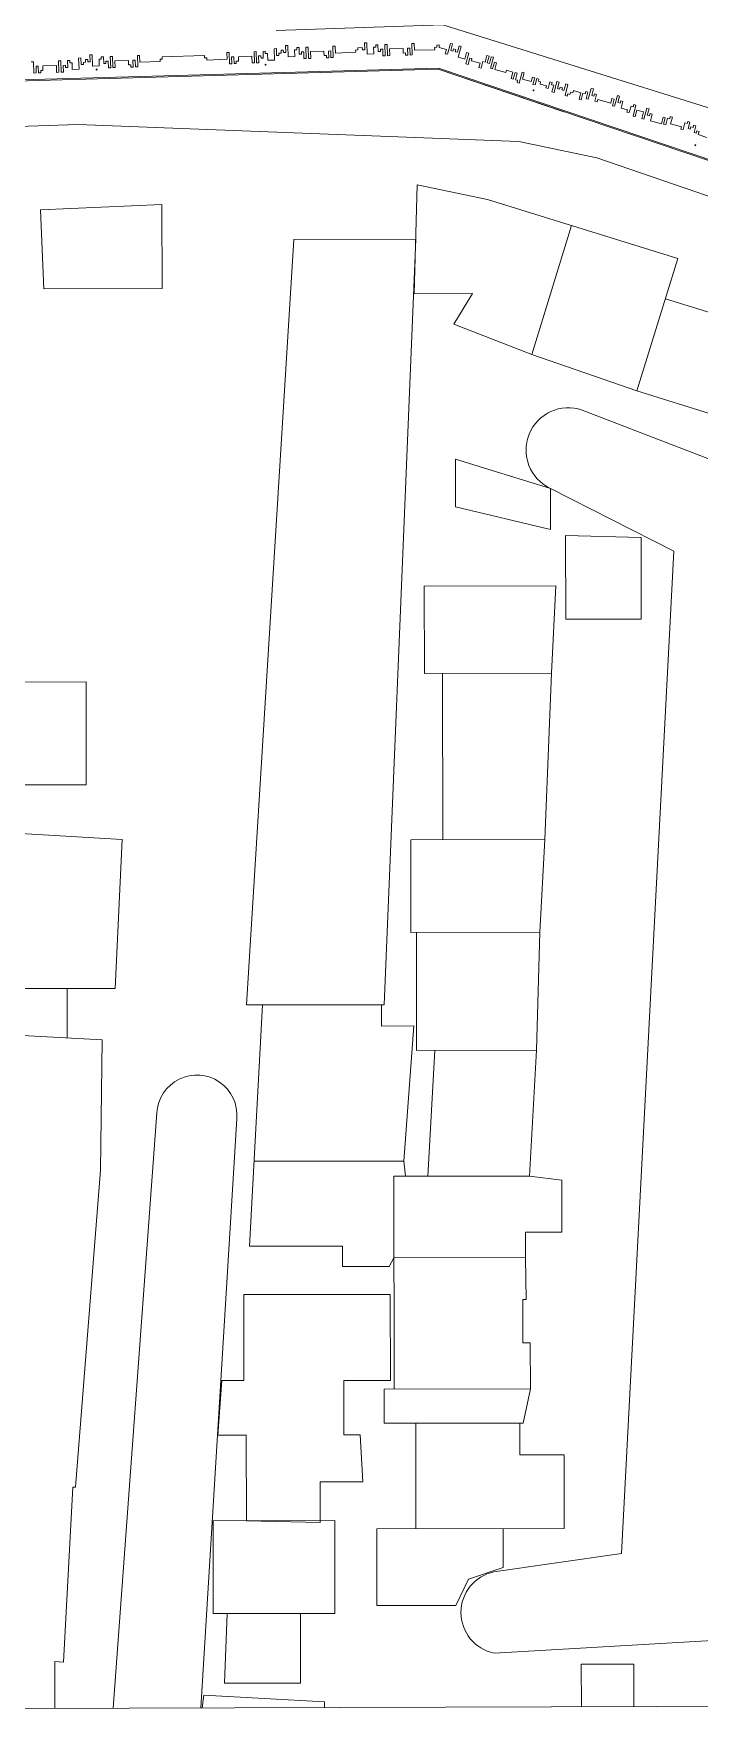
# Model space of a CAD drawing. Header units: metres. Extents: x -48 to 2360, y -1392 to 453.
# Drawn here: x 770 to 826.2, y -1069.7 to -928.3 of the extents above; entities that cross this region are included whole.
import ezdxf

# ---------------------------------------------------------------- set-up
doc = ezdxf.new("R2010")
doc.units = ezdxf.units.M
doc.layers.add('JARDINERAS', color=93, linetype='Continuous', lineweight=5, transparency=0.4)
doc.layers.add('TODO', color=210, linetype='Continuous', lineweight=5)

msp = doc.modelspace()

# ---------------------------------------------------------------- linework, layer by layer
at = {"layer": 'JARDINERAS', "transparency": 33554559, "flags": 128}
for points in [[(774.03, -930.33), (773.84, -930.34)], [(773.84, -930.34), (773.87, -931.29)], [(774.05, -930.9), (774.03, -930.33)], [(774.98, -930.07), (774.79, -930.08)], [(774.79, -930.08), (774.8, -930.65)], [(775.01, -931.02), (774.98, -930.07)], [(775.93, -930.23), (775.74, -930.24)], [(775.74, -930.24), (775.75, -930.43)], [(775.95, -930.8), (775.93, -930.23)], [(776.7, -930.2), (776.5, -930.21)], [(776.5, -930.21), (776.54, -931.16)], [(776.73, -931.15), (776.7, -930.2)], [(778.79, -930.13), (778.82, -931.08)], [(778.98, -930.13), (778.79, -930.13)], [(779, -930.7), (778.98, -930.13)], [(784.44, -930.14), (780.89, -930.25)], [(780.89, -930.25), (780.89, -930.44)], [(784.44, -930.33), (784.44, -930.14)], [(784.63, -930.32), (784.44, -930.33)], [(784.64, -930.51), (784.63, -930.32)], [(786.33, -929.88), (786.35, -930.45)], [(786.52, -929.88), (786.33, -929.88)], [(786.56, -930.83), (786.52, -929.88)], [(786.92, -930.24), (786.73, -930.25)], [(786.73, -930.25), (786.75, -930.82)], [(786.94, -930.81), (786.92, -930.24)], [(788.44, -930.19), (787.3, -930.23)], [(787.3, -930.23), (787.31, -930.61)], [(788.46, -930.76), (788.44, -930.19)], [(788.81, -929.8), (788.62, -929.81)], [(788.62, -929.81), (788.65, -930.76)], [(788.84, -930.75), (788.81, -929.8)], [(789.01, -930.17), (789.03, -930.74)], [(789.2, -930.17), (789.01, -930.17)], [(789.21, -930.36), (789.2, -930.17)], [(789.4, -930.35), (789.21, -930.36)], [(789.57, -929.77), (789.38, -929.78)], [(789.38, -929.78), (789.4, -930.35)], [(789.57, -929.96), (789.57, -929.77)], [(789.77, -929.96), (789.57, -929.96)], [(789.78, -930.53), (789.77, -929.96)], [(790.51, -929.55), (790.32, -929.56)], [(790.32, -929.56), (790.36, -930.51)], [(790.53, -930.12), (790.51, -929.55)], [(790.72, -930.12), (790.53, -930.12)], [(790.91, -929.92), (790.72, -929.93)], [(790.72, -929.93), (790.72, -930.12)], [(791.09, -929.68), (790.9, -929.69)], [(790.9, -929.69), (790.91, -929.92)], [(791.1, -929.87), (791.09, -929.68)], [(791.29, -929.87), (791.1, -929.87)], [(791.46, -929.29), (791.27, -929.3)], [(791.27, -929.3), (791.29, -929.87)], [(791.49, -930.24), (791.46, -929.29)], [(792.06, -930.22), (791.49, -930.24)], [(792.23, -929.64), (792.04, -929.65)], [(792.04, -929.65), (792.06, -930.22)], [(792.22, -929.45), (792.23, -929.64)], [(792.42, -929.45), (792.22, -929.45)], [(792.43, -930.02), (792.42, -929.45)], [(792.62, -930.01), (792.43, -930.02)], [(792.62, -929.82), (792.62, -930.01)], [(792.81, -929.82), (792.62, -929.82)], [(792.83, -930.39), (792.81, -929.82)], [(793.18, -929.42), (792.99, -929.43)], [(792.99, -929.43), (793.02, -930.38)], [(793.21, -930.37), (793.18, -929.42)], [(794.52, -929.76), (793.38, -929.8)], [(793.38, -929.8), (793.4, -930.37)], [(794.53, -930.14), (794.52, -929.76)], [(794.72, -930.13), (794.53, -930.14)], [(794.73, -930.32), (794.72, -930.13)], [(794.92, -930.32), (794.73, -930.32)], [(795.09, -929.74), (794.9, -929.75)], [(794.9, -929.75), (794.92, -930.32)], [(795.11, -930.31), (795.09, -929.74)], [(795.3, -930.3), (795.11, -930.31)], [(795.27, -929.35), (795.3, -930.3)], [(795.46, -929.35), (795.27, -929.35)], [(795.48, -929.92), (795.46, -929.35)], [(797.19, -929.86), (795.48, -929.92)], [(797.38, -929.66), (797.18, -929.67)], [(797.18, -929.67), (797.19, -929.86)], [(797.75, -929.46), (797.37, -929.47)], [(797.37, -929.47), (797.38, -929.66)], [(797.76, -929.65), (797.75, -929.46)], [(797.95, -929.64), (797.76, -929.65)], [(797.93, -929.07), (797.95, -929.64)], [(798.12, -929.07), (797.93, -929.07)], [(798.15, -930.02), (798.12, -929.07)], [(798.72, -930), (798.15, -930.02)], [(798.89, -929.42), (798.7, -929.43)], [(798.7, -929.43), (798.72, -930)], [(799.07, -929.22), (798.88, -929.23)], [(798.88, -929.23), (798.89, -929.42)], [(799.09, -929.8), (799.07, -929.22)], [(799.28, -929.79), (799.09, -929.8)], [(799.47, -929.59), (799.28, -929.6)], [(799.28, -929.6), (799.28, -929.79)], [(799.49, -930.16), (799.47, -929.59)], [(799.68, -930.16), (799.49, -930.16)], [(799.84, -929.2), (799.65, -929.21)], [(799.65, -929.21), (799.68, -930.16)], [(799.87, -930.15), (799.84, -929.2)], [(800.06, -930.14), (799.87, -930.15)], [(801.18, -929.53), (800.04, -929.57)], [(800.04, -929.57), (800.06, -930.14)], [(801.19, -929.92), (801.18, -929.53)], [(801.38, -929.91), (801.19, -929.92)], [(801.39, -930.1), (801.38, -929.91)], [(801.58, -930.09), (801.39, -930.1)], [(801.56, -929.52), (801.58, -930.09)], [(801.75, -929.52), (801.56, -929.52)], [(801.77, -930.09), (801.75, -929.52)], [(801.96, -930.08), (801.77, -930.09)], [(802.12, -929.12), (801.93, -929.13)], [(801.93, -929.13), (801.96, -930.08)], [(802.14, -929.69), (802.12, -929.12)], [(803.85, -929.64), (802.14, -929.69)], [(804.03, -929.44), (803.84, -929.45)], [(803.84, -929.45), (803.85, -929.64)], [(804.22, -929.24), (804.03, -929.25)], [(804.03, -929.25), (804.03, -929.44)], [(804.23, -929.45), (804.22, -929.24)], [(804.84, -929.61), (804.23, -929.45)], [(804.74, -929.98), (804.84, -929.61)], [(804.92, -930.03), (804.74, -929.98)], [(805.17, -929.11), (804.92, -930.03)], [(805.35, -929.16), (805.17, -929.11)], [(805.21, -929.71), (805.35, -929.16)], [(805.39, -929.76), (805.21, -929.71)], [(805.44, -929.58), (805.39, -929.76)], [(805.62, -929.63), (805.44, -929.58)], [(805.57, -929.81), (805.62, -929.63)], [(805.76, -929.86), (805.57, -929.81)], [(805.91, -929.31), (805.76, -929.86)], [(805.84, -930.28), (806.09, -929.36)], [(806.39, -930.43), (805.84, -930.28)], [(806.09, -929.36), (805.91, -929.31)], [(806.54, -929.88), (806.39, -930.43)], [(806.48, -930.84), (806.73, -929.92)], [(806.73, -929.92), (806.54, -929.88)], [(806.81, -930.34), (806.66, -930.89)], [(806.99, -930.39), (806.81, -930.34)], [(808.24, -930.14), (808.1, -930.69)], [(808.43, -930.19), (808.24, -930.14)], [(808.28, -930.74), (808.43, -930.19)], [(808.61, -930.24), (808.47, -930.79)], [(808.55, -931.2), (808.8, -930.28)], [(808.8, -930.28), (808.61, -930.24)], [(876.79, -955.7), (804.16, -931.19), (736.81, -933.09)], [(770.04, -930.66), (769.85, -930.66)], [(770.07, -931.61), (770.04, -930.66)], [(770.26, -931.6), (770.07, -931.61)], [(770.44, -931.02), (770.25, -931.03)], [(770.25, -931.03), (770.26, -931.6)], [(770.46, -931.6), (770.44, -931.02)], [(770.65, -931.59), (770.46, -931.6)], [(770.83, -931.39), (770.64, -931.4)], [(770.64, -931.4), (770.65, -931.59)], [(771.96, -930.97), (770.82, -931.01)], [(770.82, -931.01), (770.83, -931.39)], [(771.98, -931.55), (771.96, -930.97)], [(772.17, -931.54), (771.98, -931.55)], [(772.33, -930.58), (772.14, -930.59)], [(772.14, -930.59), (772.17, -931.54)], [(772.36, -931.53), (772.33, -930.58)], [(772.55, -931.53), (772.36, -931.53)], [(772.72, -930.95), (772.53, -930.96)], [(772.53, -930.96), (772.55, -931.53)], [(772.73, -931.14), (772.72, -930.95)], [(772.92, -931.13), (772.73, -931.14)], [(772.9, -930.56), (772.92, -931.13)], [(773.09, -930.56), (772.9, -930.56)], [(773.09, -930.75), (773.09, -930.56)], [(773.28, -930.74), (773.09, -930.75)], [(773.3, -931.31), (773.28, -930.74)], [(773.87, -931.29), (773.3, -931.31)], [(774.24, -930.9), (774.05, -930.9)], [(774.43, -930.7), (774.24, -930.71)], [(774.24, -930.71), (774.24, -930.9)], [(774.61, -930.46), (774.42, -930.47)], [(774.42, -930.47), (774.43, -930.7)], [(774.61, -930.65), (774.61, -930.46)], [(774.8, -930.65), (774.61, -930.65)], [(775.58, -931), (775.01, -931.02)], [(775.56, -930.43), (775.58, -931)], [(775.75, -930.43), (775.56, -930.43)], [(776.14, -930.79), (775.95, -930.8)], [(776.14, -930.6), (776.14, -930.79)], [(776.33, -930.6), (776.15, -930.6), (776.14, -930.6)], [(776.35, -931.17), (776.33, -930.6)], [(776.54, -931.16), (776.35, -931.17)], [(776.92, -931.15), (776.73, -931.15)], [(778.04, -930.54), (776.9, -930.58)], [(776.9, -930.58), (776.92, -931.15)], [(778.05, -930.92), (778.04, -930.54)], [(778.24, -930.91), (778.05, -930.92)], [(778.25, -931.1), (778.24, -930.91)], [(778.44, -931.1), (778.25, -931.1)], [(778.61, -930.52), (778.42, -930.53)], [(778.42, -930.53), (778.44, -931.1)], [(778.63, -931.09), (778.61, -930.52)], [(778.82, -931.08), (778.63, -931.09)], [(780.71, -930.64), (779, -930.7)], [(780.89, -930.44), (780.7, -930.45)], [(780.7, -930.45), (780.71, -930.64)], [(786.35, -930.45), (784.64, -930.51)], [(786.75, -930.82), (786.56, -930.83)], [(787.13, -930.81), (786.94, -930.81)], [(787.31, -930.61), (787.12, -930.62)], [(787.12, -930.62), (787.13, -930.81)], [(788.65, -930.76), (788.46, -930.76)], [(789.03, -930.74), (788.84, -930.75)], [(790.36, -930.51), (789.78, -930.53)], [(793.02, -930.38), (792.83, -930.39)], [(793.4, -930.37), (793.21, -930.37)], [(806.66, -930.89), (806.48, -930.84)], [(806.95, -930.58), (806.99, -930.39)], [(807.68, -930.77), (806.95, -930.58)], [(807.58, -931.14), (807.68, -930.77)], [(807.77, -931.19), (807.58, -931.14)], [(807.91, -930.64), (807.77, -931.19)], [(808.1, -930.69), (807.91, -930.64)], [(808.47, -930.79), (808.28, -930.74)], [(808.73, -931.25), (808.55, -931.2)], [(808.88, -930.7), (808.73, -931.25)], [(809.07, -930.75), (808.88, -930.7)], [(808.92, -931.3), (809.07, -930.75)], [(809.84, -931.55), (808.92, -931.3)], [(809.89, -931.37), (809.84, -931.55)], [(810.44, -931.52), (809.89, -931.37)], [(810.29, -932.07), (810.44, -931.52)], [(810.62, -931.57), (810.47, -932.12)], [(810.8, -931.61), (810.62, -931.57)], [(810.66, -932.17), (810.8, -931.61)], [(811.22, -931.53), (810.98, -932.45)], [(811.4, -931.58), (811.22, -931.53)], [(811.26, -932.13), (811.4, -931.58)], [(810.47, -932.12), (810.29, -932.07)], [(810.84, -932.22), (810.66, -932.17)], [(810.79, -932.4), (810.84, -932.22)], [(810.98, -932.45), (810.79, -932.4)], [(811.99, -932.33), (811.26, -932.13)], [(812.09, -931.96), (811.99, -932.33)], [(812.28, -932.01), (812.09, -931.96)], [(812.13, -932.56), (812.28, -932.01)], [(812.31, -932.61), (812.13, -932.56)], [(812.46, -932.06), (812.31, -932.61)], [(812.64, -932.11), (812.46, -932.06)], [(812.59, -932.29), (812.64, -932.11)], [(812.78, -932.34), (812.59, -932.29)], [(812.73, -932.53), (812.78, -932.34)], [(813.28, -932.68), (812.73, -932.53)], [(813.23, -932.86), (813.28, -932.68)], [(813.41, -932.91), (813.23, -932.86)], [(813.56, -932.36), (813.41, -932.91)], [(813.75, -932.41), (813.56, -932.36)], [(813.7, -932.59), (813.75, -932.41)], [(813.88, -932.64), (813.7, -932.59)], [(813.73, -933.19), (813.88, -932.64)], [(814.16, -932.32), (813.92, -933.24)], [(814.35, -932.37), (814.16, -932.32)], [(814.2, -932.92), (814.35, -932.37)], [(814.38, -932.97), (814.2, -932.92)], [(814.43, -932.79), (814.38, -932.97)], [(814.62, -932.84), (814.43, -932.79)], [(814.57, -933.02), (814.62, -932.84)], [(814.75, -933.07), (814.57, -933.02)], [(814.9, -932.52), (814.75, -933.07)], [(814.84, -933.49), (815.08, -932.57)], [(815.08, -932.57), (814.9, -932.52)], [(815.54, -933.09), (815.49, -933.27)], [(816.17, -933.26), (815.54, -933.09)], [(816.58, -933.17), (816.53, -933.35)], [(816.77, -933.22), (816.58, -933.17)], [(817.05, -932.9), (816.8, -933.82)], [(817.23, -932.95), (817.05, -932.9)], [(817.09, -933.5), (817.23, -932.95)], [(813.92, -933.24), (813.73, -933.19)], [(815.02, -933.54), (814.84, -933.49)], [(815.07, -933.35), (815.02, -933.54)], [(815.25, -933.4), (815.07, -933.35)], [(815.3, -933.22), (815.25, -933.4)], [(815.49, -933.27), (815.3, -933.22)], [(816.02, -933.81), (816.17, -933.26)], [(816.2, -933.86), (816.02, -933.81)], [(816.35, -933.3), (816.2, -933.86)], [(816.53, -933.35), (816.35, -933.3)], [(816.62, -933.77), (816.77, -933.22)], [(816.8, -933.82), (816.62, -933.77)], [(817.27, -933.55), (817.09, -933.5)], [(817.32, -933.37), (817.27, -933.55)], [(817.5, -933.42), (817.32, -933.37)], [(817.35, -933.97), (817.5, -933.42)], [(817.54, -934.02), (817.35, -933.97)], [(817.59, -933.83), (817.54, -934.02)], [(818.69, -934.13), (817.59, -933.83)], [(818.79, -933.76), (818.69, -934.13)], [(818.97, -933.81), (818.79, -933.76)], [(818.83, -934.37), (818.97, -933.81)], [(819.01, -934.41), (818.83, -934.37)], [(819.26, -933.5), (819.01, -934.41)], [(819.44, -933.54), (819.26, -933.5)], [(819.29, -934.1), (819.44, -933.54)], [(819.48, -934.15), (819.29, -934.1)], [(819.53, -933.96), (819.48, -934.15)], [(819.71, -934.01), (819.53, -933.96)], [(819.56, -934.56), (819.71, -934.01)], [(820.11, -934.71), (819.56, -934.56)], [(820.4, -934.39), (820.25, -934.94)], [(820.58, -934.44), (820.4, -934.39)], [(820.57, -935.23), (820.81, -934.31)], [(820.63, -934.26), (820.58, -934.44)], [(820.81, -934.31), (820.63, -934.26)], [(821.73, -934.56), (821.48, -935.48)], [(821.92, -934.61), (821.73, -934.56)], [(820.06, -934.9), (820.11, -934.71)], [(820.25, -934.94), (820.06, -934.9)], [(820.75, -935.28), (820.57, -935.23)], [(820.9, -934.73), (820.75, -935.28)], [(821.45, -934.87), (820.9, -934.73)], [(821.3, -935.43), (821.45, -934.87)], [(821.48, -935.48), (821.3, -935.43)], [(821.77, -935.16), (821.92, -934.61)], [(821.95, -935.21), (821.77, -935.16)], [(822, -935.02), (821.95, -935.21)], [(822.18, -935.07), (822, -935.02)], [(822.04, -935.62), (822.18, -935.07)], [(822.96, -935.87), (822.04, -935.62)], [(823.1, -935.32), (822.96, -935.87)], [(823.29, -935.37), (823.1, -935.32)], [(823.14, -935.92), (823.29, -935.37)], [(823.32, -935.97), (823.14, -935.92)], [(823.47, -935.42), (823.32, -935.97)], [(823.66, -935.47), (823.47, -935.42)], [(823.7, -935.28), (823.66, -935.47)], [(823.89, -935.33), (823.7, -935.28)], [(823.74, -935.89), (823.89, -935.33)], [(824.66, -936.13), (823.74, -935.89)], [(824.94, -935.81), (824.79, -936.37)], [(825.13, -935.86), (824.94, -935.81)], [(825.18, -935.68), (825.13, -935.86)], [(825.36, -935.73), (825.18, -935.68)], [(825.21, -936.28), (825.36, -935.73)], [(825.68, -936.01), (825.63, -936.2)], [(825.86, -936.06), (825.68, -936.01)], [(824.61, -936.32), (824.66, -936.13)], [(824.79, -936.37), (824.61, -936.32)], [(825.39, -936.33), (825.21, -936.28)], [(825.44, -936.15), (825.39, -936.33)], [(825.63, -936.2), (825.44, -936.15)], [(825.71, -936.61), (825.86, -936.06)], [(825.9, -936.66), (825.71, -936.61)], [(825.95, -936.48), (825.9, -936.66)], [(826.13, -936.53), (825.95, -936.48)], [(826.06, -936.79), (826.13, -936.53)], [(826.78, -937.04), (826.06, -936.79)]]:
    msp.add_lwpolyline(points, dxfattribs=at)
at = {"layer": 'JARDINERAS', "transparency": 33554559}
for centre, major_axis, start_param, end_param in [((775.35, -931.32), (-0.027, 0.0269), 3.926991, 10.210176), ((789.6, -930.9), (-0.027, 0.0269), 3.926991, 10.210176), ((812.18, -933.07), (0.0269, 0.027), 5.497787, 11.780972), ((825.82, -937.69), (0.0269, 0.027), 5.497787, 11.780972)]:
    msp.add_ellipse(centre, major_axis=major_axis, ratio=1, start_param=start_param, end_param=end_param, dxfattribs=at)
at = {"layer": 'TODO', "transparency": 33554687}
for p, q in [((773.78, -935.95), (735.62, -937.14)), ((775.81, -1013.02), (761.17, -1012.25))]:
    msp.add_line(p, q, dxfattribs=at)
msp.add_lwpolyline([(982.53, -1068.66), (982.53, -838.66), (662.21, -839.11), (662.33, -929.63), (662.53, -1069.67)], close=True, dxfattribs=at)
at = {"layer": 'TODO', "transparency": 33554687, "flags": 128}
for points in [[(838.72, -938.21), (804.53, -927.55), (790.49, -928.02)], [(736.8, -933.19), (804.15, -931.29), (814.74, -934.86)], [(804.15, -931.29), (876.76, -955.79)], [(817.52, -938.76), (810.94, -937.38), (773.78, -935.95)], [(926.6, -1068.84), (933.25, -1000.66), (936.15, -979.45), (817.52, -938.76)], [(802.12, -950.19), (802.38, -941.03)], [(802.38, -941.03), (808.31, -942.27), (824.34, -947.23)], [(770.62, -943.12), (780.86, -942.67)], [(780.86, -942.67), (780.87, -949.76)], [(770.9, -949.78), (770.62, -943.12)], [(812.03, -955.3), (815.38, -944.46)], [(787.98, -1010.09), (791.98, -945.62)], [(791.98, -945.62), (802.25, -945.61)], [(802.25, -945.61), (799.6, -1010.08)], [(824.34, -947.23), (820.89, -958.37)], [(780.87, -949.76), (770.9, -949.78)], [(807.04, -950.18), (802.12, -950.19)], [(805.47, -952.77), (807.04, -950.18)], [(823.3, -950.61), (829.95, -952.67)], [(812.03, -955.3), (805.47, -952.77)], [(820.89, -958.37), (812.03, -955.3)], [(827.54, -960.44), (820.89, -958.37)], [(805.61, -968.15), (805.6, -964.12)], [(805.6, -964.12), (813.6, -966.59)], [(813.6, -966.59), (813.6, -970.04)], [(813.6, -970.04), (805.61, -968.15)], [(814.9, -977.61), (814.89, -970.55)], [(814.89, -970.55), (821.25, -970.73)], [(821.25, -970.73), (821.26, -977.6)], [(802.97, -974.82), (814.05, -974.8)], [(802.98, -982.18), (802.97, -974.82)], [(814.05, -974.8), (813.71, -982.16)], [(821.26, -977.6), (814.9, -977.61)], [(813.71, -982.16), (802.98, -982.18)], [(804.54, -996.18), (804.52, -982.17)], [(813.71, -982.16), (813.13, -996.17)], [(763.28, -991.58), (763.27, -982.91), (774.47, -982.89)], [(774.47, -982.89), (774.48, -991.54)], [(774.48, -991.54), (763.28, -991.56)], [(761.77, -995.23), (777.51, -996.16)], [(777.51, -996.16), (776.92, -1008.7)], [(813.13, -996.17), (801.84, -996.19)], [(801.85, -1003.99), (801.84, -996.19)], [(813.13, -996.17), (812.72, -1003.97)], [(812.72, -1003.97), (801.85, -1003.99)], [(802.33, -1013.92), (802.32, -1003.99)], [(812.72, -1003.97), (812.42, -1013.91)], [(761.16, -1008.72), (776.92, -1008.7)], [(772.88, -1008.71), (772.88, -1012.87)], [(799.6, -1010.08), (787.98, -1010.09)], [(788.23, -1030.42), (789.35, -1010.09)], [(799.37, -1010.08), (799.37, -1011.87)], [(799.37, -1011.87), (802.09, -1011.86)], [(802.09, -1011.86), (801.26, -1023.25)], [(775.81, -1013.02), (775.67, -1024.01), (773.57, -1050.7)], [(812.42, -1013.91), (802.33, -1013.92)], [(803.28, -1024.51), (803.85, -1013.92)], [(812.42, -1013.91), (811.85, -1024.5)], [(788.62, -1023.26), (801.26, -1023.25)], [(801.26, -1023.25), (801.39, -1024.51)], [(800.41, -1024.52), (811.85, -1024.5), (814.57, -1024.85)], [(800.43, -1042.44), (800.41, -1024.52)], [(814.57, -1024.85), (814.58, -1029.23)], [(811.51, -1029.23), (811.51, -1031.37)], [(814.58, -1029.23), (811.51, -1029.23)], [(796.07, -1030.4), (788.23, -1030.42)], [(796.07, -1032.11), (796.07, -1030.4)], [(800.01, -1032.11), (796.07, -1032.11)], [(800.42, -1031.38), (800.01, -1032.11)], [(811.51, -1031.37), (800.42, -1031.38)], [(811.51, -1031.37), (811.56, -1034.9)], [(787.76, -1034.49), (800.11, -1034.47)], [(787.77, -1041.73), (787.76, -1034.49)], [(800.11, -1034.47), (800.12, -1041.71)], [(811.29, -1034.9), (811.29, -1038.55)], [(811.56, -1034.9), (811.29, -1034.9)], [(811.29, -1038.55), (811.91, -1038.55)], [(811.91, -1038.55), (811.92, -1042.43)], [(785.58, -1046.32), (785.9, -1041.73)], [(785.9, -1041.73), (787.77, -1041.73)], [(800.12, -1041.71), (796.18, -1041.72)], [(796.18, -1041.72), (796.19, -1046.31)], [(799.58, -1042.44), (811.92, -1042.43)], [(799.58, -1045.31), (799.58, -1042.44)], [(811.92, -1042.43), (811.3, -1045.3)], [(811.3, -1045.3), (799.58, -1045.31)], [(802.27, -1054.2), (802.26, -1045.31)], [(811.03, -1045.3), (811.03, -1047.98)], [(787.97, -1046.32), (785.58, -1046.32)], [(787.98, -1053.53), (787.97, -1046.32)], [(796.19, -1046.31), (797.58, -1046.31)], [(797.58, -1046.31), (797.78, -1050.25)], [(811.03, -1047.98), (814.76, -1047.97)], [(814.76, -1047.97), (814.77, -1054.18)], [(797.78, -1050.25), (794.19, -1050.26)], [(794.19, -1050.26), (794.19, -1053.68)], [(773.34, -1050.69), (772.57, -1065.43)], [(773.57, -1050.7), (773.34, -1050.69)], [(785.18, -1053.53), (795.43, -1053.52)], [(785.19, -1061.35), (785.18, -1053.53)], [(794.19, -1053.68), (787.98, -1053.53)], [(795.43, -1053.52), (795.44, -1061.34)], [(798.98, -1054.2), (814.77, -1054.18)], [(798.98, -1060.68), (798.98, -1054.2)], [(809.61, -1054.19), (809.61, -1057.48)], [(809.61, -1057.48), (806.7, -1058.46)], [(806.7, -1058.46), (805.62, -1060.67)], [(795.44, -1061.34), (785.19, -1061.35)], [(786.13, -1067.21), (786.36, -1061.35)], [(792.53, -1061.34), (792.54, -1067.2)], [(805.62, -1060.67), (798.98, -1060.68)], [(771.83, -1065.39), (771.84, -1069.33)], [(772.57, -1065.43), (771.83, -1065.39)], [(816.22, -1069.19), (816.21, -1065.61)], [(816.21, -1065.61), (820.63, -1065.61)], [(820.63, -1065.61), (820.63, -1069.17)], [(792.54, -1067.2), (786.13, -1067.21)], [(784.26, -1069.29), (784.39, -1068.22)], [(784.39, -1068.22), (794.55, -1068.79)], [(794.55, -1068.79), (794.55, -1069.26)]]:
    msp.add_lwpolyline(points, dxfattribs=at)
for points in [[(897.99, -1068.93), (897.97, -1059.53), (808.85, -1064.68, -0.811965), (808.84, -1057.83), (819.59, -1056.29), (824, -971.88), (813.6, -966.59, -0.947829), (816.28, -959.99), (898.04, -991.44, -0.307447), (910.44, -1006.77), (908.14, -1029.16), (905.75, -1052.34), (905.75, -1052.34), (905, -1059.52), (905.01, -1068.91)], [(776.75, -1069.31), (780.43, -1019.18, -1.015497), (787.17, -1019.67), (784.13, -1069.29)]]:
    msp.add_lwpolyline(points, format="xyb", dxfattribs=at)

doc.saveas('drawing.dxf')
